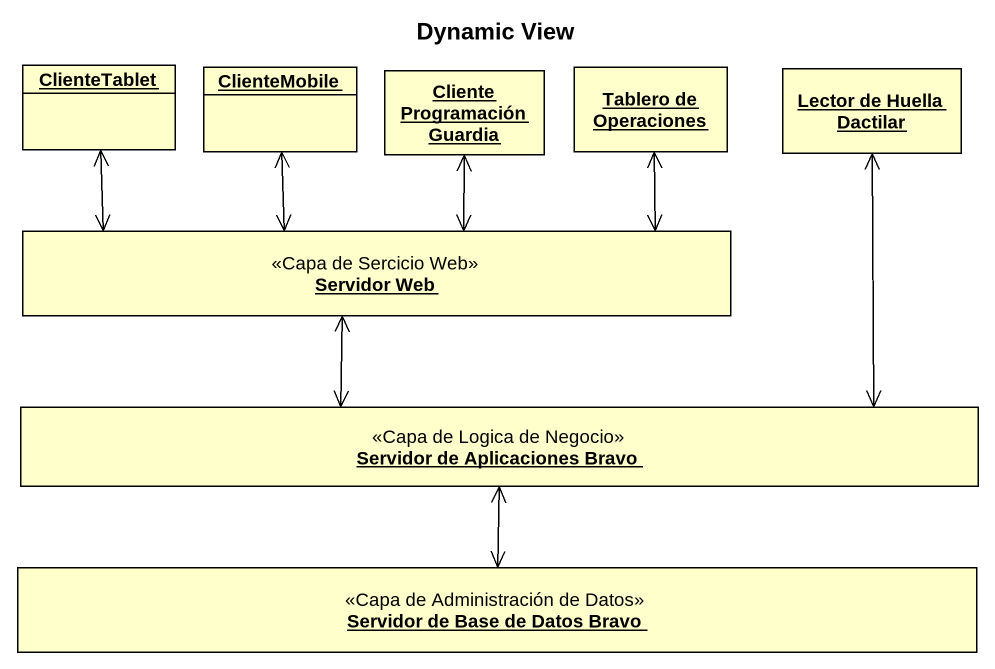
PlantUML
@startuml
title Dynamic View
hide circle
hide empty members
object ClienteTablet
object ClienteMobile
object "Cliente Programación Guardia" as Cliente_Programación_Guardia
object "Tablero de Operaciones" as Tablero_de_Operaciones
object "Lector de Huella Dactilar" as Lector_de_Huella_Dactilar
object "Servidor Web" as Servidor_Web <<Capa de Sercicio Web>>
object "Servidor de Aplicaciones Bravo" as Servidor_de_Aplicaciones <<Capa de Logica de Negocio>>
object "Servidor de Base de Datos Bravo" as Servidor_de_Base_de_Datos <<Capa de Administración de Datos>>
ClienteTablet <-right-> Servidor_Web
ClienteMobile <--> Servidor_Web
Cliente_Programación_Guardia <--> Servidor_Web
Tablero_de_Operaciones <-left-> Servidor_Web
Lector_de_Huella_Dactilar <--> Servidor_de_Aplicaciones
Servidor_Web <--> Servidor_de_Aplicaciones
Servidor_de_Aplicaciones <--> Servidor_de_Base_de_Datos
@enduml
